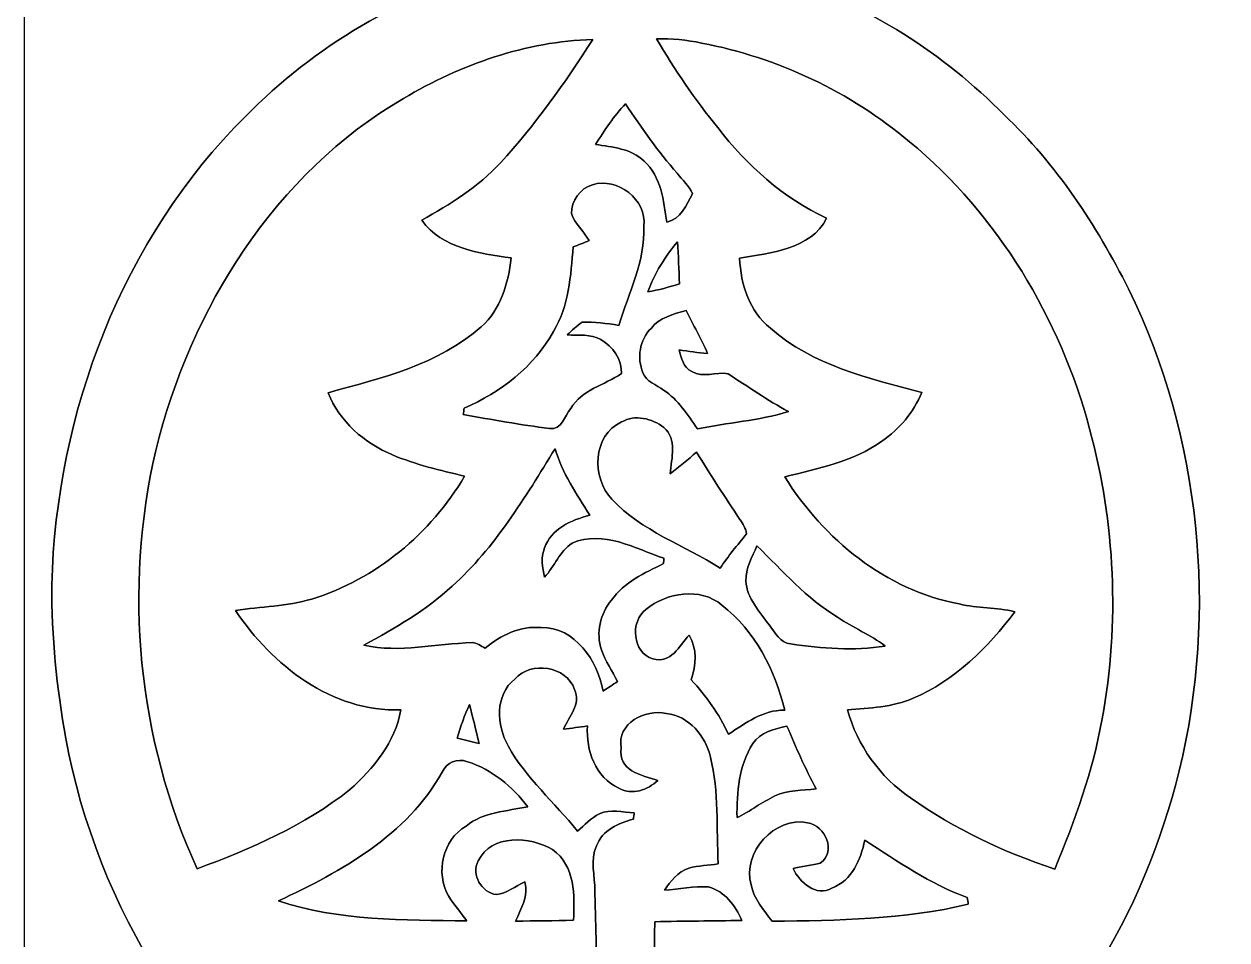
# Model space of a CAD drawing. Header units: centimetres. Extents: x -16.8 to 16.8, y -16.7 to 16.7.
# Drawn here: x -16.77 to 0.13, y -3 to 9.88 of the extents above; entities that cross this region are included whole.
import ezdxf

# ---------------------------------------------------------------- set-up
doc = ezdxf.new("R2010")
doc.units = ezdxf.units.CM
doc.header["$MEASUREMENT"] = 0
doc.layers.add('Layer 1', color=7, linetype='Continuous')

msp = doc.modelspace()

# ---------------------------------------------------------------- linework, layer by layer
at = {"layer": 'Layer 1', "color": 7}
for points, knots in [([(-16.77458, 16.66875), (-16.77458, 16.66875), (16.77458, 16.66875), (16.77458, 16.66875), (16.77458, 16.66875), (16.77458, 16.66875), (16.77458, -16.66875), (16.77458, -16.66875), (16.77458, -16.66875), (16.77458, -16.66875), (-16.77458, -16.66875), (-16.77458, -16.66875), (-16.77458, -16.66875), (-16.77458, -16.66875), (-16.77458, 16.66875), (-16.77458, 16.66875), (-16.77458, 16.66875), (-16.77458, 16.66875), (-16.77458, 16.66875), (-16.77458, 16.66875)], [0, 0, 0, 0, 0.16666667, 0.16666667, 0.16666667, 0.16666667, 0.33333333, 0.33333333, 0.33333333, 0.33333333, 0.5, 0.5, 0.5, 0.5, 0.66666667, 0.66666667, 0.66666667, 0.66666667, 1, 1, 1, 1]), ([(-8.79087, 14.18484), (-9.28511, 14.00881), (-9.65235, 13.49657), (-9.61355, 12.96564), (-9.61355, 12.96564), (-9.61566, 12.71517), (-9.49819, 12.49151), (-9.39483, 12.27137), (-9.39483, 12.27137), (-9.52465, 12.1793), (-9.67846, 12.0717), (-9.65623, 11.88544), (-9.65623, 11.88544), (-9.67846, 11.52454), (-9.63754, 11.16154), (-9.64283, 10.79994), (-9.64283, 10.79994), (-9.7984, 10.73326), (-9.9628, 10.69023), (-10.12649, 10.64966), (-10.12649, 10.64966), (-11.46422, 10.29899), (-12.69577, 9.56945), (-13.66273, 8.58273), (-13.66273, 8.58273), (-15.39628, 6.858), (-16.32303, 4.4196), (-16.38512, 1.99355), (-16.38512, 1.99355), (-16.38794, 1.27035), (-16.31703, 0.54681), (-16.18862, -0.16475), (-16.18862, -0.16475), (-15.74518, -2.54882), (-14.37287, -4.78578), (-12.32747, -6.11928), (-12.32747, -6.11928), (-11.04089, -6.95325), (-9.49431, -7.41398), (-7.95584, -7.31097), (-7.95584, -7.31097), (-6.46042, -7.2517), (-5.00627, -6.67844), (-3.82235, -5.7725), (-3.82235, -5.7725), (-2.15724, -4.51661), (-1.03681, -2.62925), (-0.5401, -0.61877), (-0.5401, -0.61877), (0.00247, 1.63089), (-0.24059, 4.07141), (-1.25236, 6.15597), (-1.25236, 6.15597), (-1.7078, 7.05309), (-2.2673, 7.91034), (-3.00249, 8.6039), (-3.00249, 8.6039), (-3.8541, 9.46961), (-4.90679, 10.13848), (-6.06072, 10.51983), (-6.06072, 10.51983), (-6.35635, 10.61932), (-6.66785, 10.67118), (-6.95819, 10.78301), (-6.95819, 10.78301), (-6.99699, 11.18376), (-6.93738, 11.58981), (-6.991, 11.98986), (-6.991, 11.98986), (-7.02592, 12.12674), (-7.16668, 12.1987), (-7.24994, 12.30242), (-7.24994, 12.30242), (-7.01005, 12.62733), (-6.97406, 13.06195), (-7.09366, 13.44224), (-7.09366, 13.44224), (-7.33002, 14.09382), (-8.14846, 14.46601), (-8.79087, 14.18484), (-8.79087, 14.18484), (-8.79087, 14.18484), (-8.79087, 14.18484), (-8.79087, 14.18484)], [0, 0, 0, 0, 0.04545455, 0.04545455, 0.04545455, 0.04545455, 0.09090909, 0.09090909, 0.09090909, 0.09090909, 0.13636364, 0.13636364, 0.13636364, 0.13636364, 0.18181818, 0.18181818, 0.18181818, 0.18181818, 0.22727273, 0.22727273, 0.22727273, 0.22727273, 0.27272727, 0.27272727, 0.27272727, 0.27272727, 0.31818182, 0.31818182, 0.31818182, 0.31818182, 0.36363636, 0.36363636, 0.36363636, 0.36363636, 0.40909091, 0.40909091, 0.40909091, 0.40909091, 0.45454545, 0.45454545, 0.45454545, 0.45454545, 0.5, 0.5, 0.5, 0.5, 0.54545455, 0.54545455, 0.54545455, 0.54545455, 0.59090909, 0.59090909, 0.59090909, 0.59090909, 0.63636364, 0.63636364, 0.63636364, 0.63636364, 0.68181818, 0.68181818, 0.68181818, 0.68181818, 0.72727273, 0.72727273, 0.72727273, 0.72727273, 0.77272727, 0.77272727, 0.77272727, 0.77272727, 0.81818182, 0.81818182, 0.81818182, 0.81818182, 0.86363636, 0.86363636, 0.86363636, 0.86363636, 0.90909091, 0.90909091, 0.90909091, 0.90909091, 1, 1, 1, 1]), ([(-11.44411, 8.83356), (-10.64013, 9.31016), (-9.72326, 9.63859), (-8.78276, 9.66329), (-8.78276, 9.66329), (-9.17081, 9.05404), (-9.59062, 8.46067), (-10.08133, 7.92903), (-10.08133, 7.92903), (-10.39142, 7.5879), (-10.79006, 7.34836), (-11.18588, 7.12047), (-11.18588, 7.12047), (-10.89519, 6.72359), (-10.37943, 6.65762), (-9.92823, 6.59165), (-9.92823, 6.59165), (-9.96809, 6.23676), (-10.07533, 5.86846), (-10.35015, 5.62292), (-10.35015, 5.62292), (-10.95022, 5.0927), (-11.74926, 4.9022), (-12.50174, 4.69688), (-12.50174, 4.69688), (-12.34546, 4.28837), (-11.99021, 3.99027), (-11.59616, 3.82129), (-11.59616, 3.82129), (-11.27019, 3.68582), (-10.92659, 3.60257), (-10.58333, 3.52354), (-10.58333, 3.52354), (-11.06205, 2.71709), (-11.82899, 2.07151), (-12.73034, 1.79493), (-12.73034, 1.79493), (-13.07994, 1.69298), (-13.44613, 1.68769), (-13.80419, 1.63407), (-13.80419, 1.63407), (-13.28526, 0.86219), (-12.45553, 0.20567), (-11.47868, 0.23671), (-11.47868, 0.23671), (-11.55912, -0.21555), (-11.86533, -0.59055), (-12.20011, -0.88759), (-12.20011, -0.88759), (-12.83406, -1.39136), (-13.58724, -1.71732), (-14.34077, -1.99778), (-14.34077, -1.99778), (-15.18038, -0.17463), (-15.37829, 1.93287), (-14.92321, 3.88549), (-14.92321, 3.88549), (-14.43531, 5.88574), (-13.24751, 7.7791), (-11.44411, 8.83356)], [0, 0, 0, 0, 0.0625, 0.0625, 0.0625, 0.0625, 0.125, 0.125, 0.125, 0.125, 0.1875, 0.1875, 0.1875, 0.1875, 0.25, 0.25, 0.25, 0.25, 0.3125, 0.3125, 0.3125, 0.3125, 0.375, 0.375, 0.375, 0.375, 0.4375, 0.4375, 0.4375, 0.4375, 0.5, 0.5, 0.5, 0.5, 0.5625, 0.5625, 0.5625, 0.5625, 0.625, 0.625, 0.625, 0.625, 0.6875, 0.6875, 0.6875, 0.6875, 0.75, 0.75, 0.75, 0.75, 0.8125, 0.8125, 0.8125, 0.8125, 0.875, 0.875, 0.875, 0.875, 1, 1, 1, 1]), ([(-7.88564, 9.6707), (-7.67292, 9.6841), (-7.4616, 9.65623), (-7.25382, 9.61284), (-7.25382, 9.61284), (-6.18208, 9.41105), (-5.16784, 8.92598), (-4.33176, 8.22642), (-4.33176, 8.22642), (-3.08681, 7.19384), (-2.21615, 5.74358), (-1.80093, 4.18747), (-1.80093, 4.18747), (-1.4411, 2.86314), (-1.37583, 1.45874), (-1.62525, 0.10866), (-1.62525, 0.10866), (-1.75084, -0.62159), (-2.00801, -1.31974), (-2.28847, -2.00307), (-2.28847, -2.00307), (-3.00637, -1.76671), (-3.69958, -1.43616), (-4.31941, -1.00224), (-4.31941, -1.00224), (-4.74698, -0.70732), (-5.06483, -0.26353), (-5.20347, 0.23671), (-5.20347, 0.23671), (-4.89162, 0.26353), (-4.57165, 0.2727), (-4.27884, 0.39864), (-4.27884, 0.39864), (-3.69358, 0.65052), (-3.22792, 1.1116), (-2.85256, 1.61713), (-2.85256, 1.61713), (-3.10903, 1.67711), (-3.37573, 1.66335), (-3.63185, 1.72544), (-3.63185, 1.72544), (-4.66584, 1.92088), (-5.5372, 2.63384), (-6.08471, 3.51367), (-6.08471, 3.51367), (-5.61481, 3.63149), (-5.12163, 3.72674), (-4.71946, 4.01496), (-4.71946, 4.01496), (-4.47287, 4.18465), (-4.27461, 4.42278), (-4.15713, 4.69865), (-4.15713, 4.69865), (-4.90114, 4.89444), (-5.69242, 5.08176), (-6.28685, 5.60282), (-6.28685, 5.60282), (-6.58213, 5.83882), (-6.70348, 6.22335), (-6.72006, 6.58883), (-6.72006, 6.58883), (-6.28826, 6.66503), (-5.71818, 6.70948), (-5.49593, 7.15081), (-5.49593, 7.15081), (-6.10694, 7.43162), (-6.62023, 7.89481), (-7.02663, 8.42504), (-7.02663, 8.42504), (-7.34519, 8.81768), (-7.63023, 9.23502), (-7.88564, 9.6707)], [0, 0, 0, 0, 0.05263158, 0.05263158, 0.05263158, 0.05263158, 0.10526316, 0.10526316, 0.10526316, 0.10526316, 0.15789474, 0.15789474, 0.15789474, 0.15789474, 0.21052632, 0.21052632, 0.21052632, 0.21052632, 0.26315789, 0.26315789, 0.26315789, 0.26315789, 0.31578947, 0.31578947, 0.31578947, 0.31578947, 0.36842105, 0.36842105, 0.36842105, 0.36842105, 0.42105263, 0.42105263, 0.42105263, 0.42105263, 0.47368421, 0.47368421, 0.47368421, 0.47368421, 0.52631579, 0.52631579, 0.52631579, 0.52631579, 0.57894737, 0.57894737, 0.57894737, 0.57894737, 0.63157895, 0.63157895, 0.63157895, 0.63157895, 0.68421053, 0.68421053, 0.68421053, 0.68421053, 0.73684211, 0.73684211, 0.73684211, 0.73684211, 0.78947368, 0.78947368, 0.78947368, 0.78947368, 0.84210526, 0.84210526, 0.84210526, 0.84210526, 0.89473684, 0.89473684, 0.89473684, 0.89473684, 1, 1, 1, 1]), ([(-8.7443, 8.18832), (-8.61554, 8.38659), (-8.48678, 8.58732), (-8.32203, 8.75841), (-8.32203, 8.75841), (-8.09731, 8.42151), (-7.86518, 8.08814), (-7.59742, 7.78334), (-7.59742, 7.78334), (-7.5244, 7.68879), (-7.42844, 7.60624), (-7.38117, 7.49406), (-7.38117, 7.49406), (-7.46548, 7.33319), (-7.54733, 7.13811), (-7.74418, 7.0926), (-7.74418, 7.0926), (-7.78792, 7.39493), (-7.81932, 7.73889), (-8.06238, 7.95443), (-8.06238, 7.95443), (-8.24653, 8.134), (-8.50653, 8.14705), (-8.7443, 8.18832)], [0, 0, 0, 0, 0.14285714, 0.14285714, 0.14285714, 0.14285714, 0.28571429, 0.28571429, 0.28571429, 0.28571429, 0.42857143, 0.42857143, 0.42857143, 0.42857143, 0.57142857, 0.57142857, 0.57142857, 0.57142857, 0.71428571, 0.71428571, 0.71428571, 0.71428571, 1, 1, 1, 1]), ([(-8.78664, 7.62071), (-8.43174, 7.73042), (-8.02287, 7.41116), (-8.06344, 7.03721), (-8.06344, 7.03721), (-8.0458, 6.5465), (-8.27723, 6.09988), (-8.41728, 5.64268), (-8.41728, 5.64268), (-8.58767, 5.67231), (-8.76088, 5.69489), (-8.93374, 5.68819), (-8.93374, 5.68819), (-9.00818, 5.63527), (-9.0745, 5.57248), (-9.14188, 5.51109), (-9.14188, 5.51109), (-8.98313, 5.49769), (-8.81063, 5.52732), (-8.66775, 5.44371), (-8.66775, 5.44371), (-8.50336, 5.3467), (-8.36754, 5.16361), (-8.38059, 4.96464), (-8.38059, 4.96464), (-8.61801, 4.80342), (-8.93692, 4.73886), (-9.09285, 4.47393), (-9.09285, 4.47393), (-9.17716, 4.37127), (-9.21879, 4.16525), (-9.38848, 4.19241), (-9.38848, 4.19241), (-9.79558, 4.24427), (-10.19951, 4.31729), (-10.60309, 4.39067), (-10.60309, 4.39067), (-10.59991, 4.4129), (-10.59321, 4.45699), (-10.58968, 4.47922), (-10.58968, 4.47922), (-10.07886, 4.70218), (-9.60438, 5.06166), (-9.33485, 5.55872), (-9.33485, 5.55872), (-9.1186, 5.91361), (-9.09038, 6.344), (-9.05863, 6.74723), (-9.05863, 6.74723), (-8.98278, 6.77333), (-8.90834, 6.80367), (-8.83532, 6.83754), (-8.83532, 6.83754), (-8.9087, 6.96948), (-9.03499, 7.07178), (-9.08156, 7.21677), (-9.08156, 7.21677), (-9.08791, 7.39528), (-8.95809, 7.57132), (-8.78664, 7.62071)], [0, 0, 0, 0, 0.0625, 0.0625, 0.0625, 0.0625, 0.125, 0.125, 0.125, 0.125, 0.1875, 0.1875, 0.1875, 0.1875, 0.25, 0.25, 0.25, 0.25, 0.3125, 0.3125, 0.3125, 0.3125, 0.375, 0.375, 0.375, 0.375, 0.4375, 0.4375, 0.4375, 0.4375, 0.5, 0.5, 0.5, 0.5, 0.5625, 0.5625, 0.5625, 0.5625, 0.625, 0.625, 0.625, 0.625, 0.6875, 0.6875, 0.6875, 0.6875, 0.75, 0.75, 0.75, 0.75, 0.8125, 0.8125, 0.8125, 0.8125, 0.875, 0.875, 0.875, 0.875, 1, 1, 1, 1]), ([(-8.0077, 6.11364), (-7.91669, 6.37434), (-7.76852, 6.61), (-7.59001, 6.81955), (-7.59001, 6.81955), (-7.58014, 6.62234), (-7.57167, 6.42479), (-7.56497, 6.22688), (-7.56497, 6.22688), (-7.71066, 6.18208), (-7.85777, 6.14116), (-8.0077, 6.11364)], [0, 0, 0, 0, 0.25, 0.25, 0.25, 0.25, 0.5, 0.5, 0.5, 0.5, 1, 1, 1, 1]), ([(-7.96431, 5.60105), (-7.84543, 5.75451), (-7.64787, 5.80214), (-7.47078, 5.85399), (-7.47078, 5.85399), (-7.37623, 5.64903), (-7.25276, 5.45782), (-7.17021, 5.24722), (-7.17021, 5.24722), (-7.30462, 5.25815), (-7.43691, 5.28179), (-7.57026, 5.29872), (-7.57026, 5.29872), (-7.53322, 5.18654), (-7.51593, 5.05001), (-7.39211, 4.99427), (-7.39211, 4.99427), (-7.23441, 4.89726), (-7.05026, 4.99639), (-6.88093, 4.96147), (-6.88093, 4.96147), (-6.60083, 4.7819), (-6.32778, 4.58999), (-6.03391, 4.4323), (-6.03391, 4.4323), (-6.44843, 4.29824), (-6.88904, 4.2799), (-7.31308, 4.18677), (-7.31308, 4.18677), (-7.45067, 4.38503), (-7.58014, 4.60093), (-7.78863, 4.73216), (-7.78863, 4.73216), (-7.88599, 4.81013), (-8.0331, 4.84858), (-8.07896, 4.97628), (-8.07896, 4.97628), (-8.16257, 5.18478), (-8.12588, 5.43913), (-7.96431, 5.60105)], [0, 0, 0, 0, 0.09090909, 0.09090909, 0.09090909, 0.09090909, 0.18181818, 0.18181818, 0.18181818, 0.18181818, 0.27272727, 0.27272727, 0.27272727, 0.27272727, 0.36363636, 0.36363636, 0.36363636, 0.36363636, 0.45454545, 0.45454545, 0.45454545, 0.45454545, 0.54545455, 0.54545455, 0.54545455, 0.54545455, 0.63636364, 0.63636364, 0.63636364, 0.63636364, 0.72727273, 0.72727273, 0.72727273, 0.72727273, 0.81818182, 0.81818182, 0.81818182, 0.81818182, 1, 1, 1, 1]), ([(-8.37741, 4.28449), (-8.19291, 4.39455), (-7.94703, 4.33423), (-7.7851, 4.20899), (-7.7851, 4.20899), (-7.59284, 4.04213), (-7.67715, 3.77719), (-7.69444, 3.55776), (-7.69444, 3.55776), (-7.56814, 3.65442), (-7.44467, 3.75532), (-7.32614, 3.86151), (-7.32614, 3.86151), (-7.12893, 3.54083), (-6.92362, 3.22545), (-6.71371, 2.91324), (-6.71371, 2.91324), (-6.67491, 2.85044), (-6.62799, 2.78694), (-6.62234, 2.7111), (-6.62234, 2.7111), (-6.74934, 2.55411), (-6.87987, 2.39924), (-6.99241, 2.23097), (-6.99241, 2.23097), (-7.4997, 2.5527), (-8.09696, 2.74955), (-8.51359, 3.19864), (-8.51359, 3.19864), (-8.80075, 3.49603), (-8.78699, 4.10139), (-8.37741, 4.28449)], [0, 0, 0, 0, 0.11111111, 0.11111111, 0.11111111, 0.11111111, 0.22222222, 0.22222222, 0.22222222, 0.22222222, 0.33333333, 0.33333333, 0.33333333, 0.33333333, 0.44444444, 0.44444444, 0.44444444, 0.44444444, 0.55555556, 0.55555556, 0.55555556, 0.55555556, 0.66666667, 0.66666667, 0.66666667, 0.66666667, 0.77777778, 0.77777778, 0.77777778, 0.77777778, 1, 1, 1, 1]), ([(-9.31298, 3.90878), (-9.21138, 3.56835), (-9.01383, 3.27307), (-8.82544, 2.97603), (-8.82544, 2.97603), (-9.08015, 2.90266), (-9.36696, 2.78659), (-9.45974, 2.51319), (-9.45974, 2.51319), (-9.51618, 2.38196), (-9.48866, 2.23661), (-9.46221, 2.10185), (-9.46221, 2.10185), (-9.31968, 2.25072), (-9.24878, 2.46698), (-9.07239, 2.58092), (-9.07239, 2.58092), (-8.636, 2.77142), (-8.19185, 2.50437), (-7.78228, 2.36855), (-7.78228, 2.36855), (-7.78404, 2.34985), (-7.78722, 2.31211), (-7.78863, 2.29341), (-7.78863, 2.29341), (-8.05462, 2.16076), (-8.34319, 2.032), (-8.51747, 1.78047), (-8.51747, 1.78047), (-8.67939, 1.59138), (-8.74113, 1.31586), (-8.65928, 1.07915), (-8.65928, 1.07915), (-8.60778, 0.91969), (-8.50618, 0.78352), (-8.43421, 0.63324), (-8.43421, 0.63324), (-8.503, 0.58984), (-8.57109, 0.54504), (-8.63882, 0.49953), (-8.63882, 0.49953), (-8.71432, 0.9271), (-9.03146, 1.40229), (-9.50877, 1.39277), (-9.50877, 1.39277), (-9.80369, 1.42416), (-10.07251, 1.28199), (-10.29582, 1.10596), (-10.29582, 1.10596), (-10.35473, 1.13383), (-10.41047, 1.17934), (-10.4775, 1.18181), (-10.4775, 1.18181), (-10.98374, 1.16875), (-11.4935, 1.03258), (-11.99762, 1.14618), (-11.99762, 1.14618), (-11.56053, 1.38395), (-11.12591, 1.63442), (-10.75972, 1.97556), (-10.75972, 1.97556), (-10.154, 2.51883), (-9.73455, 3.22298), (-9.31298, 3.90878)], [0, 0, 0, 0, 0.05882353, 0.05882353, 0.05882353, 0.05882353, 0.11764706, 0.11764706, 0.11764706, 0.11764706, 0.17647059, 0.17647059, 0.17647059, 0.17647059, 0.23529412, 0.23529412, 0.23529412, 0.23529412, 0.29411765, 0.29411765, 0.29411765, 0.29411765, 0.35294118, 0.35294118, 0.35294118, 0.35294118, 0.41176471, 0.41176471, 0.41176471, 0.41176471, 0.47058824, 0.47058824, 0.47058824, 0.47058824, 0.52941176, 0.52941176, 0.52941176, 0.52941176, 0.58823529, 0.58823529, 0.58823529, 0.58823529, 0.64705882, 0.64705882, 0.64705882, 0.64705882, 0.70588235, 0.70588235, 0.70588235, 0.70588235, 0.76470588, 0.76470588, 0.76470588, 0.76470588, 0.82352941, 0.82352941, 0.82352941, 0.82352941, 0.88235294, 0.88235294, 0.88235294, 0.88235294, 1, 1, 1, 1]), ([(-6.47488, 2.54317), (-6.11646, 2.18863), (-5.77674, 1.80411), (-5.34141, 1.53882), (-5.34141, 1.53882), (-5.12551, 1.39277), (-4.88174, 1.29152), (-4.67289, 1.13418), (-4.67289, 1.13418), (-5.11422, 1.0601), (-5.56401, 1.10419), (-6.00393, 1.16276), (-6.00393, 1.16276), (-6.14998, 1.17757), (-6.21665, 1.3275), (-6.30132, 1.42522), (-6.30132, 1.42522), (-6.43502, 1.61749), (-6.61882, 1.80022), (-6.63081, 2.05034), (-6.63081, 2.05034), (-6.63928, 2.22673), (-6.54332, 2.38689), (-6.47488, 2.54317)], [0, 0, 0, 0, 0.14285714, 0.14285714, 0.14285714, 0.14285714, 0.28571429, 0.28571429, 0.28571429, 0.28571429, 0.42857143, 0.42857143, 0.42857143, 0.42857143, 0.57142857, 0.57142857, 0.57142857, 0.57142857, 0.71428571, 0.71428571, 0.71428571, 0.71428571, 1, 1, 1, 1]), ([(-8.03522, 1.64994), (-7.74982, 1.88313), (-7.26652, 1.96709), (-6.96913, 1.70886), (-6.96913, 1.70886), (-6.49993, 1.34902), (-6.22124, 0.79587), (-6.08577, 0.23072), (-6.08577, 0.23072), (-6.39586, 0.23918), (-6.63046, 0.04868), (-6.8767, -0.10513), (-6.8767, -0.10513), (-7.00617, 0.17815), (-7.18996, 0.43074), (-7.39987, 0.65969), (-7.39987, 0.65969), (-7.32931, 0.86607), (-7.31414, 1.09044), (-7.42774, 1.28693), (-7.42774, 1.28693), (-7.57026, 1.14018), (-7.68174, 0.87418), (-7.93856, 0.95391), (-7.93856, 0.95391), (-8.22537, 1.03858), (-8.26241, 1.47779), (-8.03522, 1.64994)], [0, 0, 0, 0, 0.125, 0.125, 0.125, 0.125, 0.25, 0.25, 0.25, 0.25, 0.375, 0.375, 0.375, 0.375, 0.5, 0.5, 0.5, 0.5, 0.625, 0.625, 0.625, 0.625, 0.75, 0.75, 0.75, 0.75, 1, 1, 1, 1]), ([(-9.87637, 0.66993), (-9.64847, 0.92745), (-9.15529, 0.85407), (-9.03746, 0.52246), (-9.03746, 0.52246), (-8.94715, 0.31327), (-9.11543, 0.14393), (-9.19374, -0.03387), (-9.19374, -0.03387), (-9.08121, -0.02328), (-8.97008, -0.00529), (-8.8579, 0.00953), (-8.8579, 0.00953), (-8.87906, -0.33302), (-8.74818, -0.71367), (-8.41551, -0.86466), (-8.41551, -0.86466), (-8.22396, -0.9719), (-8.01299, -0.889), (-7.86765, -0.75494), (-7.86765, -0.75494), (-8.09519, -0.68968), (-8.43915, -0.61419), (-8.38129, -0.2988), (-8.38129, -0.2988), (-8.45044, 0.04833), (-8.04545, 0.25294), (-7.74947, 0.1845), (-7.74947, 0.1845), (-7.43268, 0.15487), (-7.19596, -0.13229), (-7.12893, -0.42898), (-7.12893, -0.42898), (-7.00264, -0.91758), (-7.05062, -1.4284), (-7.01887, -1.92828), (-7.01887, -1.92828), (-7.1568, -1.95192), (-7.29933, -1.95227), (-7.43409, -1.99002), (-7.43409, -1.99002), (-7.58331, -2.04399), (-7.68985, -2.17276), (-7.77558, -2.30082), (-7.77558, -2.30082), (-7.56885, -2.28177), (-7.36247, -2.24331), (-7.15433, -2.25354), (-7.15433, -2.25354), (-6.92961, -2.31775), (-6.77404, -2.51425), (-6.68973, -2.72344), (-6.68973, -2.72344), (-7.09613, -2.73368), (-7.50217, -2.73297), (-7.90822, -2.74214), (-7.90822, -2.74214), (-7.94209, -3.65584), (-7.88882, -4.57129), (-7.94597, -5.48464), (-7.94597, -5.48464), (-8.20455, -5.48605), (-8.46314, -5.48746), (-8.72137, -5.49063), (-8.72137, -5.49063), (-8.7443, -5.37316), (-8.74889, -5.2518), (-8.74219, -5.13327), (-8.74219, -5.13327), (-8.72702, -4.19312), (-8.72137, -3.25261), (-8.75348, -2.31316), (-8.75348, -2.31316), (-8.7503, -2.1015), (-8.82615, -1.87713), (-8.73019, -1.67569), (-8.73019, -1.67569), (-8.64941, -1.45662), (-8.42151, -1.35431), (-8.2109, -1.30069), (-8.2109, -1.30069), (-8.20843, -1.27811), (-8.20314, -1.23366), (-8.20032, -1.21144), (-8.20032, -1.21144), (-8.36295, -1.20438), (-8.53581, -1.15182), (-8.68998, -1.22414), (-8.68998, -1.22414), (-8.80745, -1.28411), (-8.89882, -1.38148), (-8.99513, -1.46932), (-8.99513, -1.46932), (-9.31863, -1.06892), (-9.71868, -0.72461), (-9.97303, -0.27164), (-9.97303, -0.27164), (-10.13354, 0.02117), (-10.16247, 0.44556), (-9.87637, 0.66993)], [0, 0, 0, 0, 0.03846154, 0.03846154, 0.03846154, 0.03846154, 0.07692308, 0.07692308, 0.07692308, 0.07692308, 0.11538462, 0.11538462, 0.11538462, 0.11538462, 0.15384615, 0.15384615, 0.15384615, 0.15384615, 0.19230769, 0.19230769, 0.19230769, 0.19230769, 0.23076923, 0.23076923, 0.23076923, 0.23076923, 0.26923077, 0.26923077, 0.26923077, 0.26923077, 0.30769231, 0.30769231, 0.30769231, 0.30769231, 0.34615385, 0.34615385, 0.34615385, 0.34615385, 0.38461538, 0.38461538, 0.38461538, 0.38461538, 0.42307692, 0.42307692, 0.42307692, 0.42307692, 0.46153846, 0.46153846, 0.46153846, 0.46153846, 0.5, 0.5, 0.5, 0.5, 0.53846154, 0.53846154, 0.53846154, 0.53846154, 0.57692308, 0.57692308, 0.57692308, 0.57692308, 0.61538462, 0.61538462, 0.61538462, 0.61538462, 0.65384615, 0.65384615, 0.65384615, 0.65384615, 0.69230769, 0.69230769, 0.69230769, 0.69230769, 0.73076923, 0.73076923, 0.73076923, 0.73076923, 0.76923077, 0.76923077, 0.76923077, 0.76923077, 0.80769231, 0.80769231, 0.80769231, 0.80769231, 0.84615385, 0.84615385, 0.84615385, 0.84615385, 0.88461538, 0.88461538, 0.88461538, 0.88461538, 0.92307692, 0.92307692, 0.92307692, 0.92307692, 1, 1, 1, 1]), ([(-10.68599, -0.16051), (-10.63943, 0.00071), (-10.58686, 0.16051), (-10.51384, 0.3115), (-10.51384, 0.3115), (-10.46903, 0.12912), (-10.42247, -0.05327), (-10.38119, -0.23707), (-10.38119, -0.23707), (-10.48314, -0.21273), (-10.58474, -0.18733), (-10.68599, -0.16051)], [0, 0, 0, 0, 0.25, 0.25, 0.25, 0.25, 0.5, 0.5, 0.5, 0.5, 1, 1, 1, 1]), ([(-6.53309, -0.23883), (-6.42796, -0.07444), (-6.229, -0.03316), (-6.05331, 0.00564), (-6.05331, 0.00564), (-5.92808, -0.29281), (-5.79579, -0.58808), (-5.6448, -0.87454), (-5.6448, -0.87454), (-5.83741, -0.90099), (-6.04344, -0.88618), (-6.22229, -0.97402), (-6.22229, -0.97402), (-6.40786, -1.06186), (-6.57013, -1.19098), (-6.75569, -1.27882), (-6.75569, -1.27882), (-6.76028, -0.92287), (-6.73276, -0.54575), (-6.53309, -0.23883)], [0, 0, 0, 0, 0.16666667, 0.16666667, 0.16666667, 0.16666667, 0.33333333, 0.33333333, 0.33333333, 0.33333333, 0.5, 0.5, 0.5, 0.5, 0.66666667, 0.66666667, 0.66666667, 0.66666667, 1, 1, 1, 1]), ([(-10.89872, -0.63747), (-10.83522, -0.508), (-10.68917, -0.43674), (-10.54347, -0.49318), (-10.54347, -0.49318), (-10.19986, -0.59796), (-9.912, -0.84596), (-9.69363, -1.12536), (-9.69363, -1.12536), (-9.98961, -1.18992), (-10.3184, -1.19627), (-10.56323, -1.39735), (-10.56323, -1.39735), (-10.89166, -1.59173), (-10.99644, -2.05458), (-10.81017, -2.3809), (-10.81017, -2.3809), (-10.73362, -2.50366), (-10.63907, -2.61444), (-10.55123, -2.72944), (-10.55123, -2.72944), (-11.43706, -2.72203), (-12.34863, -2.72979), (-13.19989, -2.45075), (-13.19989, -2.45075), (-12.31159, -2.03518), (-11.3919, -1.52506), (-10.89872, -0.63747)], [0, 0, 0, 0, 0.125, 0.125, 0.125, 0.125, 0.25, 0.25, 0.25, 0.25, 0.375, 0.375, 0.375, 0.375, 0.5, 0.5, 0.5, 0.5, 0.625, 0.625, 0.625, 0.625, 0.75, 0.75, 0.75, 0.75, 1, 1, 1, 1]), ([(-6.55814, -2.22356), (-6.68761, -1.76742), (-6.22476, -1.26048), (-5.76333, -1.35043), (-5.76333, -1.35043), (-5.51356, -1.39735), (-5.35234, -1.75189), (-5.58659, -1.91911), (-5.58659, -1.91911), (-5.68219, -1.93816), (-5.8734, -1.97591), (-5.96865, -1.99461), (-5.96865, -1.99461), (-5.87622, -2.19004), (-5.64162, -2.39995), (-5.42149, -2.26942), (-5.42149, -2.26942), (-5.13786, -2.16182), (-5.01862, -1.86796), (-4.96006, -1.59526), (-4.96006, -1.59526), (-4.49756, -1.89054), (-4.04248, -2.21897), (-3.51931, -2.40171), (-3.51931, -2.40171), (-3.51614, -2.4257), (-3.50943, -2.47297), (-3.50591, -2.49661), (-3.50591, -2.49661), (-4.40796, -2.71427), (-5.3407, -2.72486), (-6.26322, -2.73685), (-6.26322, -2.73685), (-6.3754, -2.57598), (-6.52216, -2.42394), (-6.55814, -2.22356)], [0, 0, 0, 0, 0.1, 0.1, 0.1, 0.1, 0.2, 0.2, 0.2, 0.2, 0.3, 0.3, 0.3, 0.3, 0.4, 0.4, 0.4, 0.4, 0.5, 0.5, 0.5, 0.5, 0.6, 0.6, 0.6, 0.6, 0.7, 0.7, 0.7, 0.7, 0.8, 0.8, 0.8, 0.8, 1, 1, 1, 1]), ([(-10.39107, -1.88666), (-10.21009, -1.50566), (-9.6587, -1.5427), (-9.34932, -1.72791), (-9.34932, -1.72791), (-9.02511, -1.95862), (-9.03711, -2.37067), (-9.05298, -2.72274), (-9.05298, -2.72274), (-9.32498, -2.72979), (-9.59661, -2.73262), (-9.86825, -2.73297), (-9.86825, -2.73297), (-9.78923, -2.5587), (-9.68199, -2.37913), (-9.73667, -2.18158), (-9.73667, -2.18158), (-9.87037, -2.23979), (-9.98855, -2.3435), (-10.13636, -2.3622), (-10.13636, -2.3622), (-10.3438, -2.3308), (-10.49973, -2.08209), (-10.39107, -1.88666)], [0, 0, 0, 0, 0.14285714, 0.14285714, 0.14285714, 0.14285714, 0.28571429, 0.28571429, 0.28571429, 0.28571429, 0.42857143, 0.42857143, 0.42857143, 0.42857143, 0.57142857, 0.57142857, 0.57142857, 0.57142857, 0.71428571, 0.71428571, 0.71428571, 0.71428571, 1, 1, 1, 1])]:
    msp.add_open_spline(points, degree=3, knots=knots, dxfattribs=at)
at = {"layer": 'Layer 1', "color": 251}
for points, knots in [([(-8.79087, 14.18484), (-8.14846, 14.46601), (-7.33002, 14.09382), (-7.09366, 13.44224), (-7.09366, 13.44224), (-6.97406, 13.06195), (-7.01005, 12.62733), (-7.24994, 12.30242), (-7.24994, 12.30242), (-7.16668, 12.1987), (-7.02592, 12.12674), (-6.991, 11.98986), (-6.991, 11.98986), (-6.93738, 11.58981), (-6.99699, 11.18376), (-6.95819, 10.78301), (-6.95819, 10.78301), (-6.66785, 10.67118), (-6.35635, 10.61932), (-6.06072, 10.51983), (-6.06072, 10.51983), (-4.90679, 10.13848), (-3.8541, 9.46961), (-3.00249, 8.6039), (-3.00249, 8.6039), (-2.2673, 7.91034), (-1.7078, 7.05309), (-1.25236, 6.15597), (-1.25236, 6.15597), (-0.24059, 4.07141), (0.00247, 1.63089), (-0.5401, -0.61877), (-0.5401, -0.61877), (-1.03681, -2.62925), (-2.15724, -4.51661), (-3.82235, -5.7725), (-3.82235, -5.7725), (-5.00627, -6.67844), (-6.46042, -7.2517), (-7.95584, -7.31097), (-7.95584, -7.31097), (-9.49431, -7.41398), (-11.04089, -6.95325), (-12.32747, -6.11928), (-12.32747, -6.11928), (-14.37287, -4.78578), (-15.74518, -2.54882), (-16.18862, -0.16475), (-16.18862, -0.16475), (-16.31703, 0.54681), (-16.38794, 1.27035), (-16.38512, 1.99355), (-16.38512, 1.99355), (-16.32303, 4.4196), (-15.39628, 6.858), (-13.66273, 8.58273), (-13.66273, 8.58273), (-12.69577, 9.56945), (-11.46422, 10.29899), (-10.12649, 10.64966), (-10.12649, 10.64966), (-9.9628, 10.69023), (-9.7984, 10.73326), (-9.64283, 10.79994), (-9.64283, 10.79994), (-9.63754, 11.16154), (-9.67846, 11.52454), (-9.65623, 11.88544), (-9.65623, 11.88544), (-9.67846, 12.0717), (-9.52465, 12.1793), (-9.39483, 12.27137), (-9.39483, 12.27137), (-9.49819, 12.49151), (-9.61566, 12.71517), (-9.61355, 12.96564), (-9.61355, 12.96564), (-9.65235, 13.49657), (-9.28511, 14.00881), (-8.79087, 14.18484), (-8.79087, 14.18484), (-8.79087, 14.18484), (-8.79087, 14.18484), (-8.79087, 14.18484)], [0, 0, 0, 0, 0.04545455, 0.04545455, 0.04545455, 0.04545455, 0.09090909, 0.09090909, 0.09090909, 0.09090909, 0.13636364, 0.13636364, 0.13636364, 0.13636364, 0.18181818, 0.18181818, 0.18181818, 0.18181818, 0.22727273, 0.22727273, 0.22727273, 0.22727273, 0.27272727, 0.27272727, 0.27272727, 0.27272727, 0.31818182, 0.31818182, 0.31818182, 0.31818182, 0.36363636, 0.36363636, 0.36363636, 0.36363636, 0.40909091, 0.40909091, 0.40909091, 0.40909091, 0.45454545, 0.45454545, 0.45454545, 0.45454545, 0.5, 0.5, 0.5, 0.5, 0.54545455, 0.54545455, 0.54545455, 0.54545455, 0.59090909, 0.59090909, 0.59090909, 0.59090909, 0.63636364, 0.63636364, 0.63636364, 0.63636364, 0.68181818, 0.68181818, 0.68181818, 0.68181818, 0.72727273, 0.72727273, 0.72727273, 0.72727273, 0.77272727, 0.77272727, 0.77272727, 0.77272727, 0.81818182, 0.81818182, 0.81818182, 0.81818182, 0.86363636, 0.86363636, 0.86363636, 0.86363636, 0.90909091, 0.90909091, 0.90909091, 0.90909091, 1, 1, 1, 1]), ([(-11.44411, 8.83356), (-13.24751, 7.7791), (-14.43531, 5.88574), (-14.92321, 3.88549), (-14.92321, 3.88549), (-15.37829, 1.93287), (-15.18038, -0.17463), (-14.34077, -1.99778), (-14.34077, -1.99778), (-13.58724, -1.71732), (-12.83406, -1.39136), (-12.20011, -0.88759), (-12.20011, -0.88759), (-11.86533, -0.59055), (-11.55912, -0.21555), (-11.47868, 0.23671), (-11.47868, 0.23671), (-12.45553, 0.20567), (-13.28526, 0.86219), (-13.80419, 1.63407), (-13.80419, 1.63407), (-13.44613, 1.68769), (-13.07994, 1.69298), (-12.73034, 1.79493), (-12.73034, 1.79493), (-11.82899, 2.07151), (-11.06205, 2.71709), (-10.58333, 3.52354), (-10.58333, 3.52354), (-10.92659, 3.60257), (-11.27019, 3.68582), (-11.59616, 3.82129), (-11.59616, 3.82129), (-11.99021, 3.99027), (-12.34546, 4.28837), (-12.50174, 4.69688), (-12.50174, 4.69688), (-11.74926, 4.9022), (-10.95022, 5.0927), (-10.35015, 5.62292), (-10.35015, 5.62292), (-10.07533, 5.86846), (-9.96809, 6.23676), (-9.92823, 6.59165), (-9.92823, 6.59165), (-10.37943, 6.65762), (-10.89519, 6.72359), (-11.18588, 7.12047), (-11.18588, 7.12047), (-10.79006, 7.34836), (-10.39142, 7.5879), (-10.08133, 7.92903), (-10.08133, 7.92903), (-9.59062, 8.46067), (-9.17081, 9.05404), (-8.78276, 9.66329), (-8.78276, 9.66329), (-9.72326, 9.63859), (-10.64013, 9.31016), (-11.44411, 8.83356), (-11.44411, 8.83356), (-11.44411, 8.83356), (-11.44411, 8.83356), (-11.44411, 8.83356)], [0, 0, 0, 0, 0.05882353, 0.05882353, 0.05882353, 0.05882353, 0.11764706, 0.11764706, 0.11764706, 0.11764706, 0.17647059, 0.17647059, 0.17647059, 0.17647059, 0.23529412, 0.23529412, 0.23529412, 0.23529412, 0.29411765, 0.29411765, 0.29411765, 0.29411765, 0.35294118, 0.35294118, 0.35294118, 0.35294118, 0.41176471, 0.41176471, 0.41176471, 0.41176471, 0.47058824, 0.47058824, 0.47058824, 0.47058824, 0.52941176, 0.52941176, 0.52941176, 0.52941176, 0.58823529, 0.58823529, 0.58823529, 0.58823529, 0.64705882, 0.64705882, 0.64705882, 0.64705882, 0.70588235, 0.70588235, 0.70588235, 0.70588235, 0.76470588, 0.76470588, 0.76470588, 0.76470588, 0.82352941, 0.82352941, 0.82352941, 0.82352941, 0.88235294, 0.88235294, 0.88235294, 0.88235294, 1, 1, 1, 1]), ([(-7.88564, 9.6707), (-7.63023, 9.23502), (-7.34519, 8.81768), (-7.02663, 8.42504), (-7.02663, 8.42504), (-6.62023, 7.89481), (-6.10694, 7.43162), (-5.49593, 7.15081), (-5.49593, 7.15081), (-5.71818, 6.70948), (-6.28826, 6.66503), (-6.72006, 6.58883), (-6.72006, 6.58883), (-6.70348, 6.22335), (-6.58213, 5.83882), (-6.28685, 5.60282), (-6.28685, 5.60282), (-5.69242, 5.08176), (-4.90114, 4.89444), (-4.15713, 4.69865), (-4.15713, 4.69865), (-4.27461, 4.42278), (-4.47287, 4.18465), (-4.71946, 4.01496), (-4.71946, 4.01496), (-5.12163, 3.72674), (-5.61481, 3.63149), (-6.08471, 3.51367), (-6.08471, 3.51367), (-5.5372, 2.63384), (-4.66584, 1.92088), (-3.63185, 1.72544), (-3.63185, 1.72544), (-3.37573, 1.66335), (-3.10903, 1.67711), (-2.85256, 1.61713), (-2.85256, 1.61713), (-3.22792, 1.1116), (-3.69358, 0.65052), (-4.27884, 0.39864), (-4.27884, 0.39864), (-4.57165, 0.2727), (-4.89162, 0.26353), (-5.20347, 0.23671), (-5.20347, 0.23671), (-5.06483, -0.26353), (-4.74698, -0.70732), (-4.31941, -1.00224), (-4.31941, -1.00224), (-3.69958, -1.43616), (-3.00637, -1.76671), (-2.28847, -2.00307), (-2.28847, -2.00307), (-2.00801, -1.31974), (-1.75084, -0.62159), (-1.62525, 0.10866), (-1.62525, 0.10866), (-1.37583, 1.45874), (-1.4411, 2.86314), (-1.80093, 4.18747), (-1.80093, 4.18747), (-2.21615, 5.74358), (-3.08681, 7.19384), (-4.33176, 8.22642), (-4.33176, 8.22642), (-5.16784, 8.92598), (-6.18208, 9.41105), (-7.25382, 9.61284), (-7.25382, 9.61284), (-7.4616, 9.65623), (-7.67292, 9.6841), (-7.88564, 9.6707), (-7.88564, 9.6707), (-7.88564, 9.6707), (-7.88564, 9.6707), (-7.88564, 9.6707)], [0, 0, 0, 0, 0.05, 0.05, 0.05, 0.05, 0.1, 0.1, 0.1, 0.1, 0.15, 0.15, 0.15, 0.15, 0.2, 0.2, 0.2, 0.2, 0.25, 0.25, 0.25, 0.25, 0.3, 0.3, 0.3, 0.3, 0.35, 0.35, 0.35, 0.35, 0.4, 0.4, 0.4, 0.4, 0.45, 0.45, 0.45, 0.45, 0.5, 0.5, 0.5, 0.5, 0.55, 0.55, 0.55, 0.55, 0.6, 0.6, 0.6, 0.6, 0.65, 0.65, 0.65, 0.65, 0.7, 0.7, 0.7, 0.7, 0.75, 0.75, 0.75, 0.75, 0.8, 0.8, 0.8, 0.8, 0.85, 0.85, 0.85, 0.85, 0.9, 0.9, 0.9, 0.9, 1, 1, 1, 1]), ([(-8.7443, 8.18832), (-8.50653, 8.14705), (-8.24653, 8.134), (-8.06238, 7.95443), (-8.06238, 7.95443), (-7.81932, 7.73889), (-7.78792, 7.39493), (-7.74418, 7.0926), (-7.74418, 7.0926), (-7.54733, 7.13811), (-7.46548, 7.33319), (-7.38117, 7.49406), (-7.38117, 7.49406), (-7.42844, 7.60624), (-7.5244, 7.68879), (-7.59742, 7.78334), (-7.59742, 7.78334), (-7.86518, 8.08814), (-8.09731, 8.42151), (-8.32203, 8.75841), (-8.32203, 8.75841), (-8.48678, 8.58732), (-8.61554, 8.38659), (-8.7443, 8.18832), (-8.7443, 8.18832), (-8.7443, 8.18832), (-8.7443, 8.18832), (-8.7443, 8.18832)], [0, 0, 0, 0, 0.125, 0.125, 0.125, 0.125, 0.25, 0.25, 0.25, 0.25, 0.375, 0.375, 0.375, 0.375, 0.5, 0.5, 0.5, 0.5, 0.625, 0.625, 0.625, 0.625, 0.75, 0.75, 0.75, 0.75, 1, 1, 1, 1]), ([(-8.78664, 7.62071), (-8.95809, 7.57132), (-9.08791, 7.39528), (-9.08156, 7.21677), (-9.08156, 7.21677), (-9.03499, 7.07178), (-8.9087, 6.96948), (-8.83532, 6.83754), (-8.83532, 6.83754), (-8.90834, 6.80367), (-8.98278, 6.77333), (-9.05863, 6.74723), (-9.05863, 6.74723), (-9.09038, 6.344), (-9.1186, 5.91361), (-9.33485, 5.55872), (-9.33485, 5.55872), (-9.60438, 5.06166), (-10.07886, 4.70218), (-10.58968, 4.47922), (-10.58968, 4.47922), (-10.59321, 4.45699), (-10.59991, 4.4129), (-10.60309, 4.39067), (-10.60309, 4.39067), (-10.19951, 4.31729), (-9.79558, 4.24427), (-9.38848, 4.19241), (-9.38848, 4.19241), (-9.21879, 4.16525), (-9.17716, 4.37127), (-9.09285, 4.47393), (-9.09285, 4.47393), (-8.93692, 4.73886), (-8.61801, 4.80342), (-8.38059, 4.96464), (-8.38059, 4.96464), (-8.36754, 5.16361), (-8.50336, 5.3467), (-8.66775, 5.44371), (-8.66775, 5.44371), (-8.81063, 5.52732), (-8.98313, 5.49769), (-9.14188, 5.51109), (-9.14188, 5.51109), (-9.0745, 5.57248), (-9.00818, 5.63527), (-8.93374, 5.68819), (-8.93374, 5.68819), (-8.76088, 5.69489), (-8.58767, 5.67231), (-8.41728, 5.64268), (-8.41728, 5.64268), (-8.27723, 6.09988), (-8.0458, 6.5465), (-8.06344, 7.03721), (-8.06344, 7.03721), (-8.02287, 7.41116), (-8.43174, 7.73042), (-8.78664, 7.62071), (-8.78664, 7.62071), (-8.78664, 7.62071), (-8.78664, 7.62071), (-8.78664, 7.62071)], [0, 0, 0, 0, 0.05882353, 0.05882353, 0.05882353, 0.05882353, 0.11764706, 0.11764706, 0.11764706, 0.11764706, 0.17647059, 0.17647059, 0.17647059, 0.17647059, 0.23529412, 0.23529412, 0.23529412, 0.23529412, 0.29411765, 0.29411765, 0.29411765, 0.29411765, 0.35294118, 0.35294118, 0.35294118, 0.35294118, 0.41176471, 0.41176471, 0.41176471, 0.41176471, 0.47058824, 0.47058824, 0.47058824, 0.47058824, 0.52941176, 0.52941176, 0.52941176, 0.52941176, 0.58823529, 0.58823529, 0.58823529, 0.58823529, 0.64705882, 0.64705882, 0.64705882, 0.64705882, 0.70588235, 0.70588235, 0.70588235, 0.70588235, 0.76470588, 0.76470588, 0.76470588, 0.76470588, 0.82352941, 0.82352941, 0.82352941, 0.82352941, 0.88235294, 0.88235294, 0.88235294, 0.88235294, 1, 1, 1, 1]), ([(-8.0077, 6.11364), (-7.85777, 6.14116), (-7.71066, 6.18208), (-7.56497, 6.22688), (-7.56497, 6.22688), (-7.57167, 6.42479), (-7.58014, 6.62234), (-7.59001, 6.81955), (-7.59001, 6.81955), (-7.76852, 6.61), (-7.91669, 6.37434), (-8.0077, 6.11364), (-8.0077, 6.11364), (-8.0077, 6.11364), (-8.0077, 6.11364), (-8.0077, 6.11364)], [0, 0, 0, 0, 0.2, 0.2, 0.2, 0.2, 0.4, 0.4, 0.4, 0.4, 0.6, 0.6, 0.6, 0.6, 1, 1, 1, 1]), ([(-7.96431, 5.60105), (-8.12588, 5.43913), (-8.16257, 5.18478), (-8.07896, 4.97628), (-8.07896, 4.97628), (-8.0331, 4.84858), (-7.88599, 4.81013), (-7.78863, 4.73216), (-7.78863, 4.73216), (-7.58014, 4.60093), (-7.45067, 4.38503), (-7.31308, 4.18677), (-7.31308, 4.18677), (-6.88904, 4.2799), (-6.44843, 4.29824), (-6.03391, 4.4323), (-6.03391, 4.4323), (-6.32778, 4.58999), (-6.60083, 4.7819), (-6.88093, 4.96147), (-6.88093, 4.96147), (-7.05026, 4.99639), (-7.23441, 4.89726), (-7.39211, 4.99427), (-7.39211, 4.99427), (-7.51593, 5.05001), (-7.53322, 5.18654), (-7.57026, 5.29872), (-7.57026, 5.29872), (-7.43691, 5.28179), (-7.30462, 5.25815), (-7.17021, 5.24722), (-7.17021, 5.24722), (-7.25276, 5.45782), (-7.37623, 5.64903), (-7.47078, 5.85399), (-7.47078, 5.85399), (-7.64787, 5.80214), (-7.84543, 5.75451), (-7.96431, 5.60105), (-7.96431, 5.60105), (-7.96431, 5.60105), (-7.96431, 5.60105), (-7.96431, 5.60105)], [0, 0, 0, 0, 0.08333333, 0.08333333, 0.08333333, 0.08333333, 0.16666667, 0.16666667, 0.16666667, 0.16666667, 0.25, 0.25, 0.25, 0.25, 0.33333333, 0.33333333, 0.33333333, 0.33333333, 0.41666667, 0.41666667, 0.41666667, 0.41666667, 0.5, 0.5, 0.5, 0.5, 0.58333333, 0.58333333, 0.58333333, 0.58333333, 0.66666667, 0.66666667, 0.66666667, 0.66666667, 0.75, 0.75, 0.75, 0.75, 0.83333333, 0.83333333, 0.83333333, 0.83333333, 1, 1, 1, 1]), ([(-8.37741, 4.28449), (-8.78699, 4.10139), (-8.80075, 3.49603), (-8.51359, 3.19864), (-8.51359, 3.19864), (-8.09696, 2.74955), (-7.4997, 2.5527), (-6.99241, 2.23097), (-6.99241, 2.23097), (-6.87987, 2.39924), (-6.74934, 2.55411), (-6.62234, 2.7111), (-6.62234, 2.7111), (-6.62799, 2.78694), (-6.67491, 2.85044), (-6.71371, 2.91324), (-6.71371, 2.91324), (-6.92362, 3.22545), (-7.12893, 3.54083), (-7.32614, 3.86151), (-7.32614, 3.86151), (-7.44467, 3.75532), (-7.56814, 3.65442), (-7.69444, 3.55776), (-7.69444, 3.55776), (-7.67715, 3.77719), (-7.59284, 4.04213), (-7.7851, 4.20899), (-7.7851, 4.20899), (-7.94703, 4.33423), (-8.19291, 4.39455), (-8.37741, 4.28449), (-8.37741, 4.28449), (-8.37741, 4.28449), (-8.37741, 4.28449), (-8.37741, 4.28449)], [0, 0, 0, 0, 0.1, 0.1, 0.1, 0.1, 0.2, 0.2, 0.2, 0.2, 0.3, 0.3, 0.3, 0.3, 0.4, 0.4, 0.4, 0.4, 0.5, 0.5, 0.5, 0.5, 0.6, 0.6, 0.6, 0.6, 0.7, 0.7, 0.7, 0.7, 0.8, 0.8, 0.8, 0.8, 1, 1, 1, 1]), ([(-9.31298, 3.90878), (-9.73455, 3.22298), (-10.154, 2.51883), (-10.75972, 1.97556), (-10.75972, 1.97556), (-11.12591, 1.63442), (-11.56053, 1.38395), (-11.99762, 1.14618), (-11.99762, 1.14618), (-11.4935, 1.03258), (-10.98374, 1.16875), (-10.4775, 1.18181), (-10.4775, 1.18181), (-10.41047, 1.17934), (-10.35473, 1.13383), (-10.29582, 1.10596), (-10.29582, 1.10596), (-10.07251, 1.28199), (-9.80369, 1.42416), (-9.50877, 1.39277), (-9.50877, 1.39277), (-9.03146, 1.40229), (-8.71432, 0.9271), (-8.63882, 0.49953), (-8.63882, 0.49953), (-8.57109, 0.54504), (-8.503, 0.58984), (-8.43421, 0.63324), (-8.43421, 0.63324), (-8.50618, 0.78352), (-8.60778, 0.91969), (-8.65928, 1.07915), (-8.65928, 1.07915), (-8.74113, 1.31586), (-8.67939, 1.59138), (-8.51747, 1.78047), (-8.51747, 1.78047), (-8.34319, 2.032), (-8.05462, 2.16076), (-7.78863, 2.29341), (-7.78863, 2.29341), (-7.78722, 2.31211), (-7.78404, 2.34985), (-7.78228, 2.36855), (-7.78228, 2.36855), (-8.19185, 2.50437), (-8.636, 2.77142), (-9.07239, 2.58092), (-9.07239, 2.58092), (-9.24878, 2.46698), (-9.31968, 2.25072), (-9.46221, 2.10185), (-9.46221, 2.10185), (-9.48866, 2.23661), (-9.51618, 2.38196), (-9.45974, 2.51319), (-9.45974, 2.51319), (-9.36696, 2.78659), (-9.08015, 2.90266), (-8.82544, 2.97603), (-8.82544, 2.97603), (-9.01383, 3.27307), (-9.21138, 3.56835), (-9.31298, 3.90878), (-9.31298, 3.90878), (-9.31298, 3.90878), (-9.31298, 3.90878), (-9.31298, 3.90878)], [0, 0, 0, 0, 0.05555556, 0.05555556, 0.05555556, 0.05555556, 0.11111111, 0.11111111, 0.11111111, 0.11111111, 0.16666667, 0.16666667, 0.16666667, 0.16666667, 0.22222222, 0.22222222, 0.22222222, 0.22222222, 0.27777778, 0.27777778, 0.27777778, 0.27777778, 0.33333333, 0.33333333, 0.33333333, 0.33333333, 0.38888889, 0.38888889, 0.38888889, 0.38888889, 0.44444444, 0.44444444, 0.44444444, 0.44444444, 0.5, 0.5, 0.5, 0.5, 0.55555556, 0.55555556, 0.55555556, 0.55555556, 0.61111111, 0.61111111, 0.61111111, 0.61111111, 0.66666667, 0.66666667, 0.66666667, 0.66666667, 0.72222222, 0.72222222, 0.72222222, 0.72222222, 0.77777778, 0.77777778, 0.77777778, 0.77777778, 0.83333333, 0.83333333, 0.83333333, 0.83333333, 0.88888889, 0.88888889, 0.88888889, 0.88888889, 1, 1, 1, 1]), ([(-6.47488, 2.54317), (-6.54332, 2.38689), (-6.63928, 2.22673), (-6.63081, 2.05034), (-6.63081, 2.05034), (-6.61882, 1.80022), (-6.43502, 1.61749), (-6.30132, 1.42522), (-6.30132, 1.42522), (-6.21665, 1.3275), (-6.14998, 1.17757), (-6.00393, 1.16276), (-6.00393, 1.16276), (-5.56401, 1.10419), (-5.11422, 1.0601), (-4.67289, 1.13418), (-4.67289, 1.13418), (-4.88174, 1.29152), (-5.12551, 1.39277), (-5.34141, 1.53882), (-5.34141, 1.53882), (-5.77674, 1.80411), (-6.11646, 2.18863), (-6.47488, 2.54317), (-6.47488, 2.54317), (-6.47488, 2.54317), (-6.47488, 2.54317), (-6.47488, 2.54317)], [0, 0, 0, 0, 0.125, 0.125, 0.125, 0.125, 0.25, 0.25, 0.25, 0.25, 0.375, 0.375, 0.375, 0.375, 0.5, 0.5, 0.5, 0.5, 0.625, 0.625, 0.625, 0.625, 0.75, 0.75, 0.75, 0.75, 1, 1, 1, 1]), ([(-8.03522, 1.64994), (-8.26241, 1.47779), (-8.22537, 1.03858), (-7.93856, 0.95391), (-7.93856, 0.95391), (-7.68174, 0.87418), (-7.57026, 1.14018), (-7.42774, 1.28693), (-7.42774, 1.28693), (-7.31414, 1.09044), (-7.32931, 0.86607), (-7.39987, 0.65969), (-7.39987, 0.65969), (-7.18996, 0.43074), (-7.00617, 0.17815), (-6.8767, -0.10513), (-6.8767, -0.10513), (-6.63046, 0.04868), (-6.39586, 0.23918), (-6.08577, 0.23072), (-6.08577, 0.23072), (-6.22124, 0.79587), (-6.49993, 1.34902), (-6.96913, 1.70886), (-6.96913, 1.70886), (-7.26652, 1.96709), (-7.74982, 1.88313), (-8.03522, 1.64994), (-8.03522, 1.64994), (-8.03522, 1.64994), (-8.03522, 1.64994), (-8.03522, 1.64994)], [0, 0, 0, 0, 0.11111111, 0.11111111, 0.11111111, 0.11111111, 0.22222222, 0.22222222, 0.22222222, 0.22222222, 0.33333333, 0.33333333, 0.33333333, 0.33333333, 0.44444444, 0.44444444, 0.44444444, 0.44444444, 0.55555556, 0.55555556, 0.55555556, 0.55555556, 0.66666667, 0.66666667, 0.66666667, 0.66666667, 0.77777778, 0.77777778, 0.77777778, 0.77777778, 1, 1, 1, 1]), ([(-9.87637, 0.66993), (-10.16247, 0.44556), (-10.13354, 0.02117), (-9.97303, -0.27164), (-9.97303, -0.27164), (-9.71868, -0.72461), (-9.31863, -1.06892), (-8.99513, -1.46932), (-8.99513, -1.46932), (-8.89882, -1.38148), (-8.80745, -1.28411), (-8.68998, -1.22414), (-8.68998, -1.22414), (-8.53581, -1.15182), (-8.36295, -1.20438), (-8.20032, -1.21144), (-8.20032, -1.21144), (-8.20314, -1.23366), (-8.20843, -1.27811), (-8.2109, -1.30069), (-8.2109, -1.30069), (-8.42151, -1.35431), (-8.64941, -1.45662), (-8.73019, -1.67569), (-8.73019, -1.67569), (-8.82615, -1.87713), (-8.7503, -2.1015), (-8.75348, -2.31316), (-8.75348, -2.31316), (-8.72137, -3.25261), (-8.72702, -4.19312), (-8.74219, -5.13327), (-8.74219, -5.13327), (-8.74889, -5.2518), (-8.7443, -5.37316), (-8.72137, -5.49063), (-8.72137, -5.49063), (-8.46314, -5.48746), (-8.20455, -5.48605), (-7.94597, -5.48464), (-7.94597, -5.48464), (-7.88882, -4.57129), (-7.94209, -3.65584), (-7.90822, -2.74214), (-7.90822, -2.74214), (-7.50217, -2.73297), (-7.09613, -2.73368), (-6.68973, -2.72344), (-6.68973, -2.72344), (-6.77404, -2.51425), (-6.92961, -2.31775), (-7.15433, -2.25354), (-7.15433, -2.25354), (-7.36247, -2.24331), (-7.56885, -2.28177), (-7.77558, -2.30082), (-7.77558, -2.30082), (-7.68985, -2.17276), (-7.58331, -2.04399), (-7.43409, -1.99002), (-7.43409, -1.99002), (-7.29933, -1.95227), (-7.1568, -1.95192), (-7.01887, -1.92828), (-7.01887, -1.92828), (-7.05062, -1.4284), (-7.00264, -0.91758), (-7.12893, -0.42898), (-7.12893, -0.42898), (-7.19596, -0.13229), (-7.43268, 0.15487), (-7.74947, 0.1845), (-7.74947, 0.1845), (-8.04545, 0.25294), (-8.45044, 0.04833), (-8.38129, -0.2988), (-8.38129, -0.2988), (-8.43915, -0.61419), (-8.09519, -0.68968), (-7.86765, -0.75494), (-7.86765, -0.75494), (-8.01299, -0.889), (-8.22396, -0.9719), (-8.41551, -0.86466), (-8.41551, -0.86466), (-8.74818, -0.71367), (-8.87906, -0.33302), (-8.8579, 0.00953), (-8.8579, 0.00953), (-8.97008, -0.00529), (-9.08121, -0.02328), (-9.19374, -0.03387), (-9.19374, -0.03387), (-9.11543, 0.14393), (-8.94715, 0.31327), (-9.03746, 0.52246), (-9.03746, 0.52246), (-9.15529, 0.85407), (-9.64847, 0.92745), (-9.87637, 0.66993), (-9.87637, 0.66993), (-9.87637, 0.66993), (-9.87637, 0.66993), (-9.87637, 0.66993)], [0, 0, 0, 0, 0.03703704, 0.03703704, 0.03703704, 0.03703704, 0.07407407, 0.07407407, 0.07407407, 0.07407407, 0.11111111, 0.11111111, 0.11111111, 0.11111111, 0.14814815, 0.14814815, 0.14814815, 0.14814815, 0.18518519, 0.18518519, 0.18518519, 0.18518519, 0.22222222, 0.22222222, 0.22222222, 0.22222222, 0.25925926, 0.25925926, 0.25925926, 0.25925926, 0.2962963, 0.2962963, 0.2962963, 0.2962963, 0.33333333, 0.33333333, 0.33333333, 0.33333333, 0.37037037, 0.37037037, 0.37037037, 0.37037037, 0.40740741, 0.40740741, 0.40740741, 0.40740741, 0.44444444, 0.44444444, 0.44444444, 0.44444444, 0.48148148, 0.48148148, 0.48148148, 0.48148148, 0.51851852, 0.51851852, 0.51851852, 0.51851852, 0.55555556, 0.55555556, 0.55555556, 0.55555556, 0.59259259, 0.59259259, 0.59259259, 0.59259259, 0.62962963, 0.62962963, 0.62962963, 0.62962963, 0.66666667, 0.66666667, 0.66666667, 0.66666667, 0.7037037, 0.7037037, 0.7037037, 0.7037037, 0.74074074, 0.74074074, 0.74074074, 0.74074074, 0.77777778, 0.77777778, 0.77777778, 0.77777778, 0.81481481, 0.81481481, 0.81481481, 0.81481481, 0.85185185, 0.85185185, 0.85185185, 0.85185185, 0.88888889, 0.88888889, 0.88888889, 0.88888889, 0.92592593, 0.92592593, 0.92592593, 0.92592593, 1, 1, 1, 1]), ([(-10.68599, -0.16051), (-10.58474, -0.18733), (-10.48314, -0.21273), (-10.38119, -0.23707), (-10.38119, -0.23707), (-10.42247, -0.05327), (-10.46903, 0.12912), (-10.51384, 0.3115), (-10.51384, 0.3115), (-10.58686, 0.16051), (-10.63943, 0.00071), (-10.68599, -0.16051), (-10.68599, -0.16051), (-10.68599, -0.16051), (-10.68599, -0.16051), (-10.68599, -0.16051)], [0, 0, 0, 0, 0.2, 0.2, 0.2, 0.2, 0.4, 0.4, 0.4, 0.4, 0.6, 0.6, 0.6, 0.6, 1, 1, 1, 1]), ([(-6.53309, -0.23883), (-6.73276, -0.54575), (-6.76028, -0.92287), (-6.75569, -1.27882), (-6.75569, -1.27882), (-6.57013, -1.19098), (-6.40786, -1.06186), (-6.22229, -0.97402), (-6.22229, -0.97402), (-6.04344, -0.88618), (-5.83741, -0.90099), (-5.6448, -0.87454), (-5.6448, -0.87454), (-5.79579, -0.58808), (-5.92808, -0.29281), (-6.05331, 0.00564), (-6.05331, 0.00564), (-6.229, -0.03316), (-6.42796, -0.07444), (-6.53309, -0.23883), (-6.53309, -0.23883), (-6.53309, -0.23883), (-6.53309, -0.23883), (-6.53309, -0.23883)], [0, 0, 0, 0, 0.14285714, 0.14285714, 0.14285714, 0.14285714, 0.28571429, 0.28571429, 0.28571429, 0.28571429, 0.42857143, 0.42857143, 0.42857143, 0.42857143, 0.57142857, 0.57142857, 0.57142857, 0.57142857, 0.71428571, 0.71428571, 0.71428571, 0.71428571, 1, 1, 1, 1]), ([(-10.89872, -0.63747), (-11.3919, -1.52506), (-12.31159, -2.03518), (-13.19989, -2.45075), (-13.19989, -2.45075), (-12.34863, -2.72979), (-11.43706, -2.72203), (-10.55123, -2.72944), (-10.55123, -2.72944), (-10.63907, -2.61444), (-10.73362, -2.50366), (-10.81017, -2.3809), (-10.81017, -2.3809), (-10.99644, -2.05458), (-10.89166, -1.59173), (-10.56323, -1.39735), (-10.56323, -1.39735), (-10.3184, -1.19627), (-9.98961, -1.18992), (-9.69363, -1.12536), (-9.69363, -1.12536), (-9.912, -0.84596), (-10.19986, -0.59796), (-10.54347, -0.49318), (-10.54347, -0.49318), (-10.68917, -0.43674), (-10.83522, -0.508), (-10.89872, -0.63747), (-10.89872, -0.63747), (-10.89872, -0.63747), (-10.89872, -0.63747), (-10.89872, -0.63747)], [0, 0, 0, 0, 0.11111111, 0.11111111, 0.11111111, 0.11111111, 0.22222222, 0.22222222, 0.22222222, 0.22222222, 0.33333333, 0.33333333, 0.33333333, 0.33333333, 0.44444444, 0.44444444, 0.44444444, 0.44444444, 0.55555556, 0.55555556, 0.55555556, 0.55555556, 0.66666667, 0.66666667, 0.66666667, 0.66666667, 0.77777778, 0.77777778, 0.77777778, 0.77777778, 1, 1, 1, 1]), ([(-6.55814, -2.22356), (-6.52216, -2.42394), (-6.3754, -2.57598), (-6.26322, -2.73685), (-6.26322, -2.73685), (-5.3407, -2.72486), (-4.40796, -2.71427), (-3.50591, -2.49661), (-3.50591, -2.49661), (-3.50943, -2.47297), (-3.51614, -2.4257), (-3.51931, -2.40171), (-3.51931, -2.40171), (-4.04248, -2.21897), (-4.49756, -1.89054), (-4.96006, -1.59526), (-4.96006, -1.59526), (-5.01862, -1.86796), (-5.13786, -2.16182), (-5.42149, -2.26942), (-5.42149, -2.26942), (-5.64162, -2.39995), (-5.87622, -2.19004), (-5.96865, -1.99461), (-5.96865, -1.99461), (-5.8734, -1.97591), (-5.68219, -1.93816), (-5.58659, -1.91911), (-5.58659, -1.91911), (-5.35234, -1.75189), (-5.51356, -1.39735), (-5.76333, -1.35043), (-5.76333, -1.35043), (-6.22476, -1.26048), (-6.68761, -1.76742), (-6.55814, -2.22356), (-6.55814, -2.22356), (-6.55814, -2.22356), (-6.55814, -2.22356), (-6.55814, -2.22356)], [0, 0, 0, 0, 0.09090909, 0.09090909, 0.09090909, 0.09090909, 0.18181818, 0.18181818, 0.18181818, 0.18181818, 0.27272727, 0.27272727, 0.27272727, 0.27272727, 0.36363636, 0.36363636, 0.36363636, 0.36363636, 0.45454545, 0.45454545, 0.45454545, 0.45454545, 0.54545455, 0.54545455, 0.54545455, 0.54545455, 0.63636364, 0.63636364, 0.63636364, 0.63636364, 0.72727273, 0.72727273, 0.72727273, 0.72727273, 0.81818182, 0.81818182, 0.81818182, 0.81818182, 1, 1, 1, 1]), ([(-10.39107, -1.88666), (-10.49973, -2.08209), (-10.3438, -2.3308), (-10.13636, -2.3622), (-10.13636, -2.3622), (-9.98855, -2.3435), (-9.87037, -2.23979), (-9.73667, -2.18158), (-9.73667, -2.18158), (-9.68199, -2.37913), (-9.78923, -2.5587), (-9.86825, -2.73297), (-9.86825, -2.73297), (-9.59661, -2.73262), (-9.32498, -2.72979), (-9.05298, -2.72274), (-9.05298, -2.72274), (-9.03711, -2.37067), (-9.02511, -1.95862), (-9.34932, -1.72791), (-9.34932, -1.72791), (-9.6587, -1.5427), (-10.21009, -1.50566), (-10.39107, -1.88666), (-10.39107, -1.88666), (-10.39107, -1.88666), (-10.39107, -1.88666), (-10.39107, -1.88666)], [0, 0, 0, 0, 0.125, 0.125, 0.125, 0.125, 0.25, 0.25, 0.25, 0.25, 0.375, 0.375, 0.375, 0.375, 0.5, 0.5, 0.5, 0.5, 0.625, 0.625, 0.625, 0.625, 0.75, 0.75, 0.75, 0.75, 1, 1, 1, 1])]:
    msp.add_open_spline(points, degree=3, knots=knots, dxfattribs=at)

doc.saveas('drawing.dxf')
